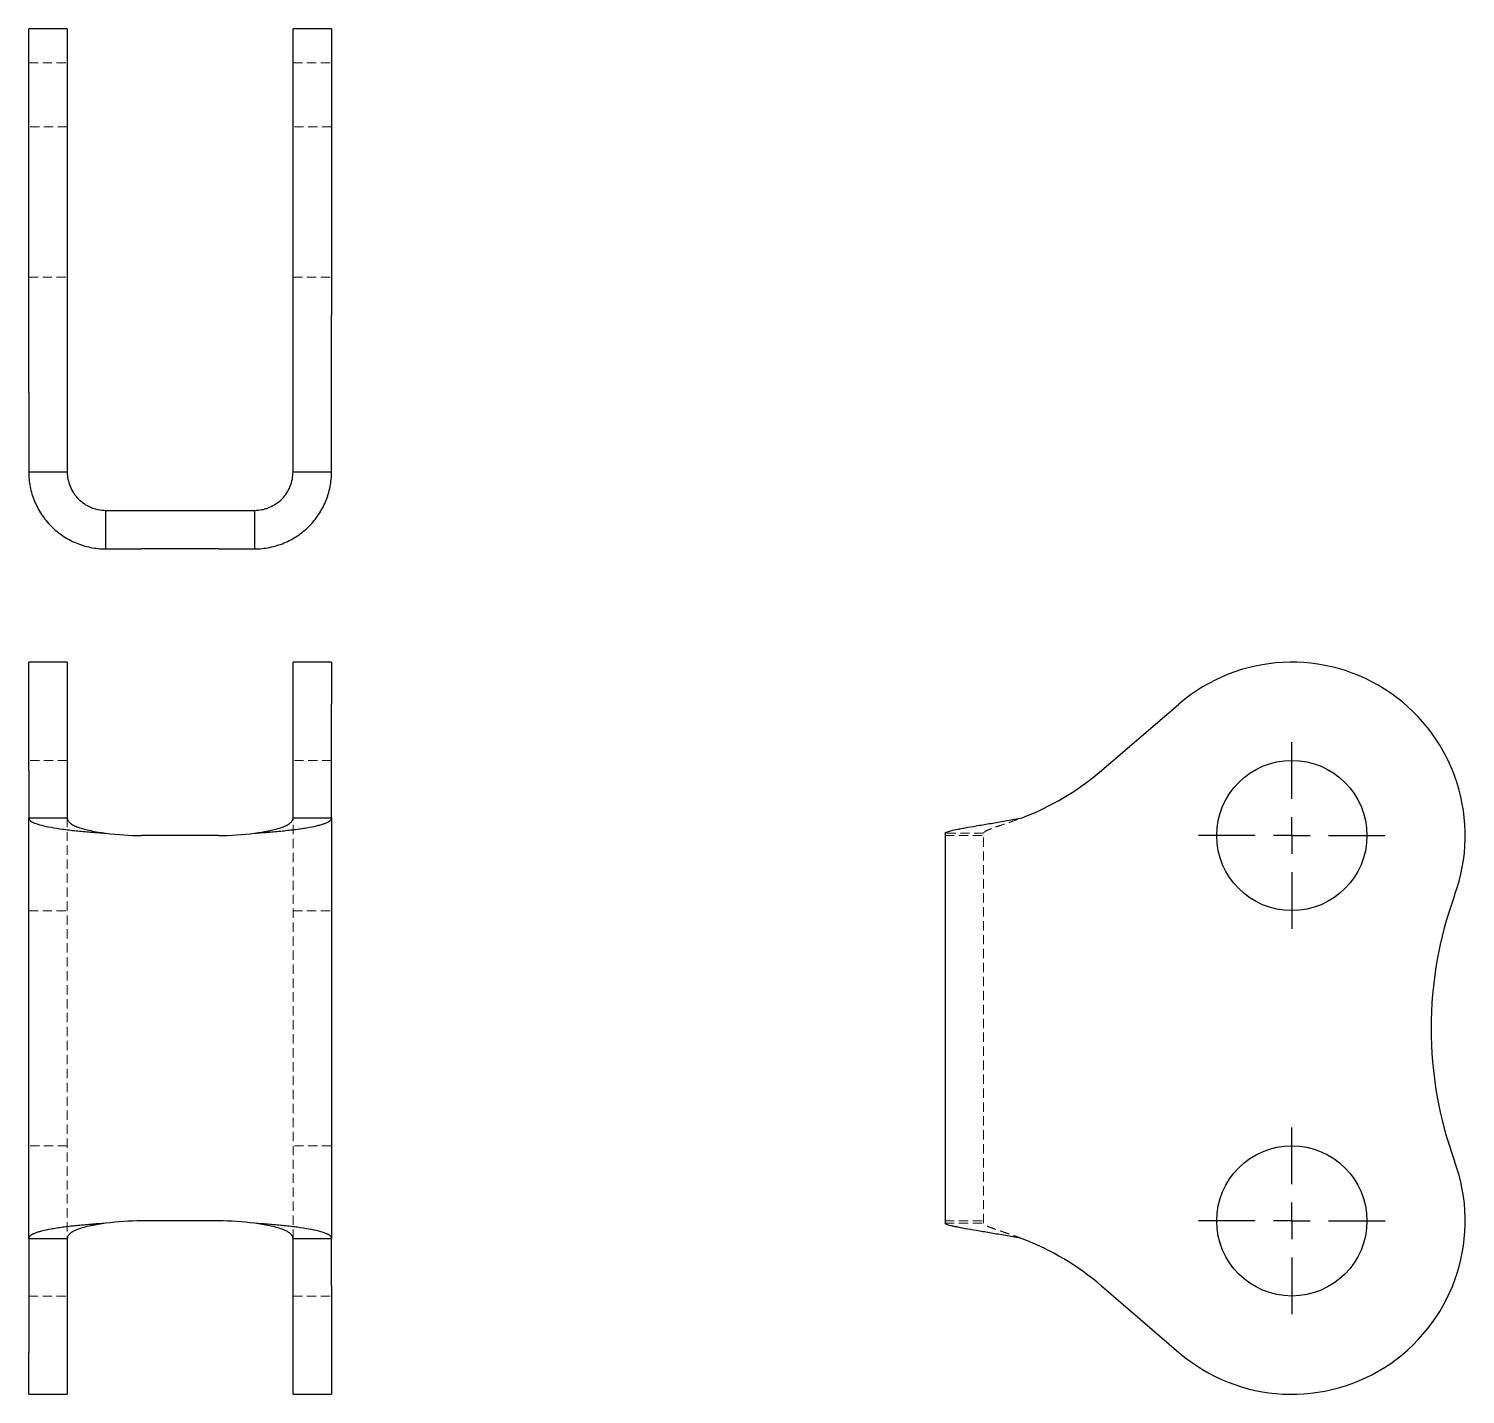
# Model space of a CAD drawing. Header units: millimetres. Extents: x 62 to 259, y 7 to 194.
import ezdxf

# ---------------------------------------------------------------- set-up
doc = ezdxf.new("R2010")
doc.units = ezdxf.units.MM
doc.linetypes.add('HIDDEN', pattern=[1.905, 1.27, -0.635])
doc.layers.add('10', color=7, linetype='Continuous')

# ---------------------------------------------------------------- blocks, each defined once
blk = doc.blocks.new('SW_CENTERMARKSYMBOL_0')
at = {"layer": '10', "color": 0}
for p, q in [((0, 5), (0, 12.76)), ((0, 0), (0, 2.5)), ((-5, 0), (-12.76, 0)), ((0, 0), (-2.5, 0)), ((0, 0), (0, -2.5)), ((0, 0), (2.5, 0)), ((5, 0), (12.76, 0)), ((0, -5), (0, -12.76))]:
    blk.add_line(p, q, dxfattribs=at)
blk = doc.blocks.new('SW_CENTERMARKSYMBOL_1')
at = {"layer": '10', "color": 0}
for p, q in [((0, 5), (0, 12.76)), ((0, 0), (0, 2.5)), ((-5, 0), (-12.76, 0)), ((0, 0), (-2.5, 0)), ((0, 0), (0, -2.5)), ((0, 0), (2.5, 0)), ((5, 0), (12.76, 0)), ((0, -5), (0, -12.76))]:
    blk.add_line(p, q, dxfattribs=at)

msp = doc.modelspace()

# ---------------------------------------------------------------- linework, layer by layer
at = {"color": 7, "linetype": 'Continuous', "lineweight": 25}
for p, q in [((67.58, 193.53), (62.32, 193.53)), ((62.32, 154.41), (62.32, 193.53)), ((67.58, 193.53), (67.58, 154.41)), ((103.68, 193.53), (98.42, 193.53)), ((98.42, 154.41), (98.42, 193.53)), ((103.68, 193.53), (103.68, 154.41)), ((62.32, 143.85), (62.32, 154.41)), ((67.58, 154.41), (67.58, 143.85)), ((98.42, 143.85), (98.42, 154.41)), ((103.68, 143.85), (103.68, 154.41)), ((62.32, 143.85), (62.32, 133)), ((67.58, 143.85), (67.58, 133)), ((98.42, 133), (98.42, 143.85)), ((103.68, 133), (103.68, 143.85)), ((62.32, 133), (67.58, 133)), ((98.42, 133), (103.68, 133)), ((72.85, 122.47), (72.85, 127.74)), ((72.85, 127.74), (77.74, 127.74)), ((77.74, 127.74), (88.26, 127.74)), ((88.26, 127.74), (93.15, 127.74)), ((93.15, 127.74), (93.15, 122.47)), ((72.85, 122.47), (77.74, 122.47)), ((88.26, 122.47), (77.74, 122.47)), ((88.26, 122.47), (93.15, 122.47)), ((67.58, 107), (62.32, 107)), ((62.32, 101.28), (62.32, 107)), ((67.58, 107), (67.58, 101.28)), ((103.68, 107), (98.42, 107)), ((98.42, 101.28), (98.42, 107)), ((103.68, 107), (103.68, 101.28)), ((62.32, 92.21), (62.32, 101.28)), ((67.58, 101.28), (67.58, 92.21)), ((98.42, 92.21), (98.42, 101.28)), ((103.68, 92.21), (103.68, 101.28)), ((208.85, 92.21), (219.41, 101.28)), ((62.32, 92.21), (62.32, 85.75)), ((67.58, 92.21), (67.58, 85.75)), ((98.42, 85.75), (98.42, 92.21)), ((103.68, 85.75), (103.68, 92.21)), ((62.32, 85.75), (67.58, 85.75)), ((62.32, 28.25), (62.32, 85.75)), ((98.42, 85.75), (103.68, 85.75)), ((103.68, 85.75), (103.68, 28.25)), ((88.26, 83.32), (77.74, 83.32)), ((187.47, 83.64), (187.47, 30.36)), ((88.26, 30.68), (77.74, 30.68)), ((67.58, 28.25), (62.32, 28.25)), ((62.32, 28.25), (62.32, 21.79)), ((67.58, 28.25), (67.58, 21.79)), ((103.68, 28.25), (98.42, 28.25)), ((98.42, 21.79), (98.42, 28.25)), ((103.68, 21.79), (103.68, 28.25)), ((62.32, 21.79), (62.32, 12.72)), ((67.58, 21.79), (67.58, 12.72)), ((98.42, 12.72), (98.42, 21.79)), ((103.68, 21.79), (103.68, 12.72)), ((208.85, 21.79), (219.41, 12.72)), ((62.32, 7), (62.32, 12.72)), ((67.58, 12.72), (67.58, 7)), ((98.42, 7), (98.42, 12.72)), ((103.68, 12.72), (103.68, 7)), ((62.32, 7), (67.58, 7)), ((98.42, 7), (103.68, 7))]:
    msp.add_line(p, q, dxfattribs=at)
at = {"color": 7, "linetype": 'HIDDEN', "lineweight": 18}
for p, q in [((62.32, 188.85), (67.58, 188.85)), ((98.42, 188.85), (103.68, 188.85)), ((67.58, 180.11), (62.32, 180.11)), ((103.68, 180.11), (98.42, 180.11)), ((62.32, 159.58), (67.58, 159.58)), ((98.42, 159.58), (103.68, 159.58)), ((67.58, 93.58), (62.32, 93.58)), ((103.68, 93.58), (98.42, 93.58)), ((67.58, 85.75), (67.58, 28.25)), ((98.42, 28.25), (98.42, 85.75)), ((192.74, 83.64), (187.47, 83.64)), ((187.47, 83.32), (192.74, 83.32)), ((192.74, 30.36), (192.74, 83.64)), ((62.32, 73.05), (67.58, 73.05)), ((98.42, 73.05), (103.68, 73.05)), ((67.58, 40.95), (62.32, 40.95)), ((103.68, 40.95), (98.42, 40.95)), ((187.47, 30.68), (192.74, 30.68)), ((187.47, 30.36), (192.74, 30.36)), ((62.32, 20.42), (67.58, 20.42)), ((98.42, 20.42), (103.68, 20.42))]:
    msp.add_line(p, q, dxfattribs=at)
at = {"color": 7, "linetype": 'Continuous', "lineweight": 25}
for centre in [(234.84, 83.32), (234.84, 30.68)]:
    msp.add_circle(centre, 10.26, dxfattribs=at)
for centre, radius, start, end in [((234.84, 83.32), 23.68, 339.8287, 130.6593), ((184.84, 120.16), 36.84, 290.9248, 310.6593), ((77.74, 120.16), 36.84, 262.3718, 270), ((88.26, 120.16), 36.84, 270, 277.6282), ((306.48, 57), 52.63, 159.8287, 200.1713), ((234.84, 30.68), 23.68, 229.3407, 20.1713), ((77.74, -6.16), 36.84, 90, 97.6282), ((88.26, -6.16), 36.84, 82.3718, 90), ((184.84, -6.16), 36.84, 49.3407, 69.0752)]:
    msp.add_arc(centre, radius, start, end, dxfattribs=at)
for points, knots in [([(62.32, 133), (62.32, 132.31), (62.39, 131.63), (62.58, 130.63), (62.67, 130.3), (62.86, 129.64), (62.98, 129.31), (63.37, 128.36), (63.69, 127.76), (64.45, 126.61), (64.89, 126.07), (65.86, 125.09), (66.39, 124.66), (67.25, 124.08), (67.55, 123.9), (68.16, 123.57), (68.47, 123.42), (69.42, 123.02), (70.09, 122.82), (71.45, 122.54), (72.15, 122.47), (72.85, 122.47)], [0, 0, 0, 0, 0.125, 0.125, 0.1875, 0.1875, 0.25, 0.25, 0.375, 0.375, 0.5, 0.5, 0.625, 0.625, 0.6875, 0.6875, 0.75, 0.75, 0.875, 0.875, 1, 1, 1, 1]), ([(67.58, 133), (67.58, 132.66), (67.61, 132.33), (67.74, 131.68), (67.84, 131.35), (68.09, 130.72), (68.25, 130.41), (68.53, 129.99), (68.63, 129.85), (68.84, 129.58), (68.96, 129.45), (69.32, 129.08), (69.59, 128.85), (70.16, 128.46), (70.47, 128.29), (71.11, 128.02), (71.44, 127.92), (72.13, 127.77), (72.49, 127.74), (72.85, 127.74)], [0, 0, 0, 0, 0.125, 0.125, 0.25, 0.25, 0.375, 0.375, 0.4375, 0.4375, 0.5, 0.5, 0.625, 0.625, 0.75, 0.75, 0.875, 0.875, 1, 1, 1, 1]), ([(93.15, 127.74), (93.51, 127.74), (93.86, 127.77), (94.37, 127.88), (94.54, 127.92), (94.88, 128.02), (95.05, 128.09), (95.53, 128.29), (95.83, 128.46), (96.41, 128.85), (96.68, 129.07), (97.16, 129.57), (97.37, 129.83), (97.75, 130.41), (97.91, 130.71), (98.16, 131.34), (98.26, 131.67), (98.39, 132.33), (98.42, 132.66), (98.42, 133)], [0, 0, 0, 0, 0.125, 0.125, 0.1875, 0.1875, 0.25, 0.25, 0.375, 0.375, 0.5, 0.5, 0.625, 0.625, 0.75, 0.75, 0.875, 0.875, 1, 1, 1, 1]), ([(93.15, 122.47), (93.85, 122.47), (94.54, 122.54), (95.55, 122.75), (95.89, 122.83), (96.55, 123.03), (96.88, 123.15), (97.84, 123.55), (98.45, 123.88), (99.31, 124.45), (99.58, 124.66), (100.12, 125.1), (100.37, 125.33), (101.1, 126.06), (101.54, 126.59), (102.11, 127.46), (102.29, 127.76), (102.61, 128.36), (102.76, 128.67), (103.02, 129.3), (103.13, 129.62), (103.33, 130.28), (103.41, 130.62), (103.61, 131.63), (103.68, 132.31), (103.68, 133)], [0, 0, 0, 0, 0.125, 0.125, 0.1875, 0.1875, 0.25, 0.25, 0.375, 0.375, 0.4375, 0.4375, 0.5, 0.5, 0.625, 0.625, 0.6875, 0.6875, 0.75, 0.75, 0.8125, 0.8125, 0.875, 0.875, 1, 1, 1, 1]), ([(62.32, 85.75), (62.32, 85.61), (62.39, 85.49), (62.58, 85.31), (62.67, 85.25), (62.86, 85.14), (62.98, 85.08), (63.37, 84.92), (63.69, 84.82), (64.45, 84.62), (64.89, 84.53), (65.86, 84.36), (66.39, 84.27), (67.25, 84.16), (67.55, 84.12), (68.16, 84.05), (68.47, 84.01), (69.42, 83.92), (70.09, 83.85), (71.45, 83.74), (72.15, 83.69), (72.85, 83.64)], [0, 0, 0, 0, 0.125, 0.125, 0.1875, 0.1875, 0.25, 0.25, 0.375, 0.375, 0.5, 0.5, 0.625, 0.625, 0.6875, 0.6875, 0.75, 0.75, 0.875, 0.875, 1, 1, 1, 1]), ([(67.58, 85.75), (67.58, 85.62), (67.61, 85.5), (67.74, 85.26), (67.84, 85.15), (68.09, 84.93), (68.25, 84.83), (68.53, 84.68), (68.63, 84.64), (68.84, 84.54), (68.96, 84.5), (69.32, 84.37), (69.59, 84.28), (70.16, 84.13), (70.47, 84.06), (71.11, 83.92), (71.44, 83.86), (72.13, 83.74), (72.49, 83.69), (72.85, 83.64)], [0, 0, 0, 0, 0.125, 0.125, 0.25, 0.25, 0.375, 0.375, 0.4375, 0.4375, 0.5, 0.5, 0.625, 0.625, 0.75, 0.75, 0.875, 0.875, 1, 1, 1, 1]), ([(93.15, 83.64), (93.85, 83.69), (94.54, 83.74), (95.55, 83.82), (95.89, 83.85), (96.55, 83.92), (96.88, 83.95), (97.84, 84.05), (98.45, 84.12), (99.31, 84.23), (99.58, 84.27), (100.12, 84.36), (100.37, 84.4), (101.1, 84.53), (101.54, 84.62), (102.11, 84.77), (102.29, 84.82), (102.61, 84.92), (102.76, 84.97), (103.02, 85.08), (103.13, 85.14), (103.33, 85.25), (103.41, 85.31), (103.61, 85.49), (103.68, 85.61), (103.68, 85.75)], [0, 0, 0, 0, 0.125, 0.125, 0.1875, 0.1875, 0.25, 0.25, 0.375, 0.375, 0.4375, 0.4375, 0.5, 0.5, 0.625, 0.625, 0.6875, 0.6875, 0.75, 0.75, 0.8125, 0.8125, 0.875, 0.875, 1, 1, 1, 1]), ([(93.15, 83.64), (93.51, 83.69), (93.86, 83.74), (94.37, 83.83), (94.54, 83.86), (94.88, 83.92), (95.05, 83.95), (95.53, 84.05), (95.83, 84.13), (96.41, 84.28), (96.68, 84.37), (97.16, 84.54), (97.37, 84.63), (97.75, 84.83), (97.91, 84.93), (98.16, 85.15), (98.26, 85.26), (98.39, 85.5), (98.42, 85.62), (98.42, 85.75)], [0, 0, 0, 0, 0.125, 0.125, 0.1875, 0.1875, 0.25, 0.25, 0.375, 0.375, 0.5, 0.5, 0.625, 0.625, 0.75, 0.75, 0.875, 0.875, 1, 1, 1, 1]), ([(187.47, 83.64), (187.47, 83.69), (187.54, 83.74), (187.75, 83.82), (187.83, 83.85), (188.03, 83.92), (188.15, 83.95), (188.55, 84.05), (188.88, 84.12), (189.45, 84.23), (189.66, 84.27), (190.1, 84.36), (190.33, 84.4), (191.06, 84.53), (191.59, 84.62), (192.46, 84.77), (192.76, 84.82), (193.36, 84.92), (193.67, 84.97), (194.3, 85.08), (194.62, 85.14), (195.28, 85.25), (195.62, 85.31), (196.63, 85.49), (197.31, 85.61), (198, 85.75)], [0, 0, 0, 0, 0.125, 0.125, 0.1875, 0.1875, 0.25, 0.25, 0.375, 0.375, 0.4375, 0.4375, 0.5, 0.5, 0.625, 0.625, 0.6875, 0.6875, 0.75, 0.75, 0.8125, 0.8125, 0.875, 0.875, 1, 1, 1, 1]), ([(72.85, 30.36), (72.15, 30.31), (71.46, 30.26), (70.45, 30.18), (70.11, 30.15), (69.45, 30.08), (69.12, 30.05), (68.16, 29.95), (67.55, 29.88), (66.69, 29.77), (66.42, 29.73), (65.88, 29.64), (65.63, 29.6), (64.9, 29.47), (64.46, 29.38), (63.89, 29.23), (63.71, 29.18), (63.39, 29.08), (63.24, 29.03), (62.98, 28.92), (62.87, 28.86), (62.67, 28.75), (62.59, 28.69), (62.39, 28.51), (62.32, 28.39), (62.32, 28.25)], [0, 0, 0, 0, 0.125, 0.125, 0.1875, 0.1875, 0.25, 0.25, 0.375, 0.375, 0.4375, 0.4375, 0.5, 0.5, 0.625, 0.625, 0.6875, 0.6875, 0.75, 0.75, 0.8125, 0.8125, 0.875, 0.875, 1, 1, 1, 1]), ([(72.85, 30.36), (72.49, 30.31), (72.14, 30.26), (71.63, 30.17), (71.46, 30.14), (71.12, 30.08), (70.95, 30.05), (70.47, 29.95), (70.17, 29.87), (69.59, 29.72), (69.32, 29.63), (68.84, 29.46), (68.63, 29.37), (68.25, 29.17), (68.09, 29.07), (67.84, 28.85), (67.74, 28.74), (67.61, 28.5), (67.58, 28.38), (67.58, 28.25)], [0, 0, 0, 0, 0.125, 0.125, 0.1875, 0.1875, 0.25, 0.25, 0.375, 0.375, 0.5, 0.5, 0.625, 0.625, 0.75, 0.75, 0.875, 0.875, 1, 1, 1, 1]), ([(103.68, 28.25), (103.68, 28.39), (103.61, 28.51), (103.42, 28.69), (103.33, 28.75), (103.14, 28.86), (103.02, 28.92), (102.63, 29.08), (102.31, 29.18), (101.55, 29.38), (101.11, 29.47), (100.14, 29.64), (99.61, 29.73), (98.75, 29.84), (98.45, 29.88), (97.84, 29.95), (97.53, 29.99), (96.58, 30.08), (95.91, 30.15), (94.55, 30.26), (93.85, 30.31), (93.15, 30.36)], [0, 0, 0, 0, 0.125, 0.125, 0.1875, 0.1875, 0.25, 0.25, 0.375, 0.375, 0.5, 0.5, 0.625, 0.625, 0.6875, 0.6875, 0.75, 0.75, 0.875, 0.875, 1, 1, 1, 1]), ([(98.42, 28.25), (98.42, 28.38), (98.39, 28.5), (98.26, 28.74), (98.16, 28.85), (97.91, 29.07), (97.75, 29.17), (97.47, 29.32), (97.37, 29.36), (97.16, 29.46), (97.04, 29.5), (96.68, 29.63), (96.41, 29.72), (95.84, 29.87), (95.53, 29.94), (94.89, 30.08), (94.56, 30.14), (93.87, 30.26), (93.51, 30.31), (93.15, 30.36)], [0, 0, 0, 0, 0.125, 0.125, 0.25, 0.25, 0.375, 0.375, 0.4375, 0.4375, 0.5, 0.5, 0.625, 0.625, 0.75, 0.75, 0.875, 0.875, 1, 1, 1, 1]), ([(198, 28.25), (197.31, 28.39), (196.63, 28.51), (195.63, 28.69), (195.3, 28.75), (194.64, 28.86), (194.31, 28.92), (193.36, 29.08), (192.76, 29.18), (191.61, 29.38), (191.07, 29.47), (190.09, 29.64), (189.66, 29.73), (189.08, 29.84), (188.9, 29.88), (188.57, 29.95), (188.42, 29.99), (188.02, 30.08), (187.82, 30.15), (187.54, 30.26), (187.47, 30.31), (187.47, 30.36)], [0, 0, 0, 0, 0.125, 0.125, 0.1875, 0.1875, 0.25, 0.25, 0.375, 0.375, 0.5, 0.5, 0.625, 0.625, 0.6875, 0.6875, 0.75, 0.75, 0.875, 0.875, 1, 1, 1, 1])]:
    msp.add_open_spline(points, degree=3, knots=knots, dxfattribs=at)
at = {"color": 7, "linetype": 'HIDDEN', "lineweight": 18}
for points, knots in [([(192.74, 83.64), (192.74, 83.69), (192.77, 83.74), (192.88, 83.83), (192.92, 83.86), (193.02, 83.92), (193.09, 83.95), (193.29, 84.05), (193.46, 84.13), (193.85, 84.28), (194.07, 84.37), (194.57, 84.54), (194.83, 84.63), (195.41, 84.83), (195.71, 84.93), (196.34, 85.15), (196.67, 85.26), (197.33, 85.5), (197.66, 85.62), (198, 85.75)], [0, 0, 0, 0, 0.125, 0.125, 0.1875, 0.1875, 0.25, 0.25, 0.375, 0.375, 0.5, 0.5, 0.625, 0.625, 0.75, 0.75, 0.875, 0.875, 1, 1, 1, 1]), ([(198, 28.25), (197.66, 28.38), (197.33, 28.5), (196.68, 28.74), (196.35, 28.85), (195.72, 29.07), (195.41, 29.17), (194.99, 29.32), (194.85, 29.36), (194.58, 29.46), (194.45, 29.5), (194.08, 29.63), (193.85, 29.72), (193.46, 29.87), (193.29, 29.94), (193.02, 30.08), (192.92, 30.14), (192.77, 30.26), (192.74, 30.31), (192.74, 30.36)], [0, 0, 0, 0, 0.125, 0.125, 0.25, 0.25, 0.375, 0.375, 0.4375, 0.4375, 0.5, 0.5, 0.625, 0.625, 0.75, 0.75, 0.875, 0.875, 1, 1, 1, 1])]:
    msp.add_open_spline(points, degree=3, knots=knots, dxfattribs=at)

# ---------------------------------------------------------------- block references
at = {"layer": '10'}
for name, p in [('SW_CENTERMARKSYMBOL_0', (234.84, 83.32)), ('SW_CENTERMARKSYMBOL_1', (234.84, 30.68))]:
    msp.add_blockref(name, p, dxfattribs=at)

doc.saveas('drawing.dxf')
